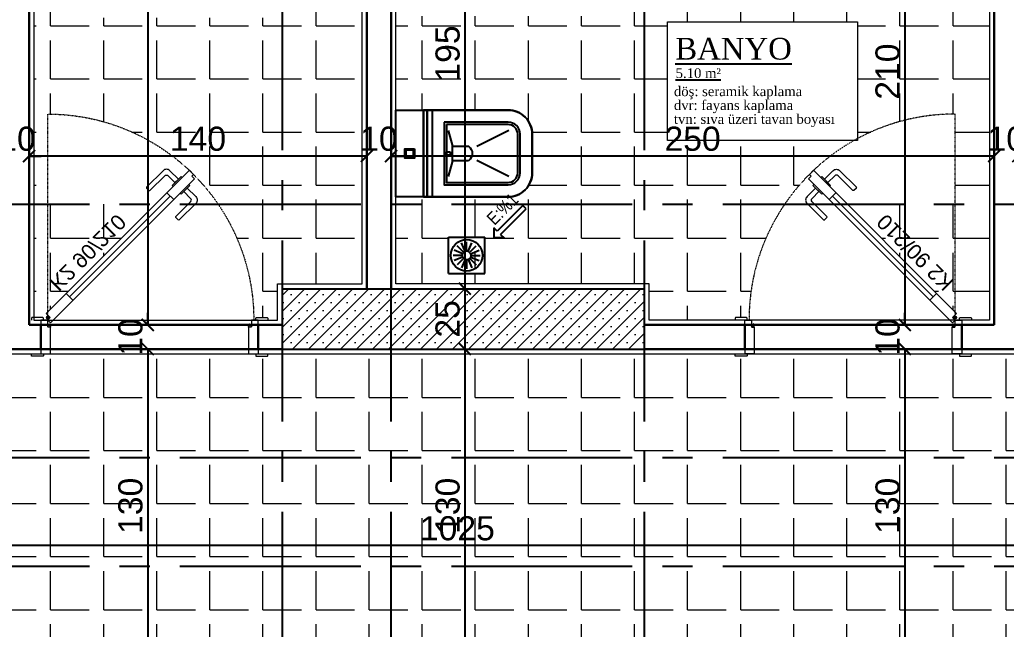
# Model space of a CAD drawing. Header units: millimetres. Extents: x 2778 to 13672, y 1832 to 5175.
# Drawn here: x 12277.3 to 12686.2, y 3179.1 to 3431.7 of the extents above; entities that cross this region are included whole.
import ezdxf

# ---------------------------------------------------------------- set-up
doc = ezdxf.new("R2010")
doc.units = ezdxf.units.MM
for name, pattern in [('CENTER2', [112.5, 75, -12.5, 12.5, -12.5]), ('DASHDOT2', [12.7, 6.35, -3.175, 0, -3.175]), ('DOTX2', [0.5, 0, -0.5])]:
    doc.linetypes.add(name, pattern=pattern)
for name, color, linetype in [('7-DCR-FRN', 8, 'Continuous'), ('Panel', 7, 'Continuous'), ('Yazi', 7, 'Continuous')]:
    doc.layers.add(name, color=color, linetype=linetype)
for name, color, linetype, lineweight in [('aks', 251, 'DASHDOT2', 35), ('duvar', 232, 'Continuous', 30), ('ince', 37, 'Continuous', 0), ('iz', 1, 'DOTX2', 20), ('kapı', 3, 'Continuous', 18), ('sıva iç', 21, 'Continuous', 0), ('tefriş', 252, 'Continuous', 5), ('yazı', 11, 'Continuous', 20), ('z - tarama', 251, 'Continuous', 18), ('ölçü dış', 192, 'Continuous', 20), ('ÖLÇÜ İÇ', 7, 'Continuous', 9)]:
    doc.layers.add(name, color=color, linetype=linetype, lineweight=lineweight)
doc.styles.get("Standard").update_dxf_attribs({"font": 'arial.ttf'})
doc.styles.add('swis', font='swissc.ttf', dxfattribs={"height": 10})
doc.styles.add('Times roman', font='times.ttf')
doc.dimstyles.new('zulay iç ölçü', dxfattribs={"dimtxt": 10, "dimasz": 5, "dimexe": 0.18, "dimexo": 0, "dimgap": 2, "dimtad": 3, "dimdec": 0, "dimzin": 0, "dimdsep": 46, "dimtxsty": 'Standard', "dimblk": 'ARCHTICK', "dimcen": 0.09, "dimse1": 1, "dimse2": 1, "dimadec": 0, "dimazin": 0, "dimtfac": 1, "dimtdec": 0, "dimtix": 1, "dimtofl": 0, "dimtmove": 0, "dimatfit": 3, "dimldrblk": 'ARCHTICK', "dimfxl": 1, "dimtolj": 1, "dimtzin": 0, "dimarcsym": 0})
pattern_1 = [(0, (-1051519.92, 409725.164), (0, 22), [16, -6]), (90, (-1051519.92, 409725.164), (-22, 1e-15), [16, -6])]

# ---------------------------------------------------------------- blocks, each defined once
blk = doc.blocks.new('IDE941Entity3520')
at = {"layer": 'Panel', "linetype": 'Continuous', "lineweight": 5}
h = blk.add_hatch(dxfattribs=at)
h.set_pattern_fill('SACNCR', color=163, scale=50, style=0)
h.set_pattern_definition([(45, (0, 0), (-3.314563, 3.314563), []), (45, (3.3146, 0), (-3.314563, 3.314563), [0, -4.6875])])
h.paths.add_polyline_path([(3730, 830), (3880, 830), (3880, 805), (3730, 805)])
blk = doc.blocks.new('IDE941Entity3521')
at = {"layer": 'Panel', "color": 164, "linetype": 'Continuous', "lineweight": -3}
blk.add_lwpolyline([(3730, 805), (3730, 830)], dxfattribs=at)
blk = doc.blocks.new('IDE941Entity3522')
at = {"layer": 'Panel', "color": 164, "linetype": 'Continuous', "lineweight": -3}
blk.add_lwpolyline([(3730, 805), (3880, 805)], dxfattribs=at)
blk = doc.blocks.new('IDE941Entity3523')
at = {"layer": 'Panel', "color": 164, "linetype": 'Continuous', "lineweight": -3}
blk.add_lwpolyline([(3880, 805), (3880, 830)], dxfattribs=at)
blk = doc.blocks.new('IDE941Entity3524')
at = {"layer": 'Panel', "color": 164, "linetype": 'Continuous', "lineweight": -3}
blk.add_lwpolyline([(3730, 830), (3880, 830)], dxfattribs=at)
blk = doc.blocks.new('sadsfsfsf')
at = {"layer": 'ince'}
for p, q in [((0.7, 0), (-0.7, 0)), ((0, 0.7), (0, -0.7))]:
    blk.add_line(p, q, dxfattribs=at)
for radius in [0.6, 0.45]:
    blk.add_circle((0, 0), radius, dxfattribs=at)
blk = doc.blocks.new('eddeded')
at = {"layer": 'duvar'}
for p, q in [((-48.21, 54.38), (-38.21, 54.38)), ((-48.21, -35.62), (-38.21, -35.62))]:
    blk.add_line(p, q, dxfattribs=at)
at = {"layer": 'ince'}
blk.add_line((-26.6, -23.78), (15.13, 17.96), dxfattribs=at)
for points in [[(-50.21, 53.38), (-50.96, 53.38, -0.414214), (-51.21, 53.63), (-51.21, 58.13, -0.414214), (-50.96, 58.38), (-50.21, 58.38)], [(-36.21, 53.38), (-35.46, 53.38, 0.414214), (-35.21, 53.63), (-35.21, 58.13, 0.414214), (-35.46, 58.38), (-36.21, 58.38)], [(-50.21, -34.62), (-50.96, -34.62, 0.414214), (-51.21, -34.87), (-51.21, -39.37, 0.414214), (-50.96, -39.62), (-50.21, -39.62)], [(-36.21, -34.62), (-35.46, -34.62, -0.414214), (-35.21, -34.87), (-35.21, -39.37, -0.414214), (-35.46, -39.62), (-36.21, -39.62)]]:
    blk.add_lwpolyline(points, format="xyb", dxfattribs=at)
for points in [[(-39.11, 51.33), (-39.11, 50.38), (-37.81, 50.68), (-37.81, 50.81, -0.112206), (-37.91, 50.76), (-38.72, 50.57, -0.482314), (-39.02, 50.82), (-39.02, 51.24, -0.414214), (-38.77, 51.49), (-37.97, 51.49, -0.170049), (-37.81, 51.43), (-37.81, 51.58), (-38.86, 51.58, 0.414214)], [(17.08, 23.59), (18.49, 25), (14.96, 28.54, 0.414214), (12.13, 28.54), (5.41, 21.82, 0.414214), (5.41, 21.11), (6.12, 20.4, 0.414214), (6.83, 20.4), (12.84, 26.41, -0.414214), (14.25, 26.41)], [(20.76, 19.91), (22.17, 21.32), (25.71, 17.79, -0.414214), (25.71, 14.96), (18.99, 8.24, -0.414214), (18.28, 8.24), (17.58, 8.95, -0.414214), (17.58, 9.66), (23.59, 15.67, 0.414214), (23.59, 17.08)], [(-39.11, -31.62), (-39.11, -32.57, 0.414214), (-38.86, -32.82), (-37.81, -32.82), (-37.81, -32.67, -0.170049), (-37.97, -32.73), (-38.77, -32.73, -0.414214), (-39.02, -32.48), (-39.02, -32.06, -0.482314), (-38.72, -31.81), (-37.91, -32, -0.112206), (-37.81, -32.05), (-37.81, -31.92)]]:
    blk.add_lwpolyline(points, format="xyb", close=True, dxfattribs=at)
for points in [[(20.04, 25.7), (19.62, 26.12), (15.96, 22.47), (16.38, 22.04)], [(22.87, 22.87), (23.29, 22.44), (19.64, 18.79), (19.21, 19.21)]]:
    blk.add_lwpolyline(points, dxfattribs=at)
at = {"layer": 'iz', "ltscale": 0.1}
for p, q in [((-48.21, -35.62), (-48.21, 54.38)), ((-38.21, -35.62), (-38.21, 54.38)), ((-36.21, -32.82), (49.19, -32.82))]:
    blk.add_line(p, q, dxfattribs=at)
blk.add_arc((-36.22, -32.83), 85.41, 0.0042, 89.9958, dxfattribs=at)
at = {"layer": 'kapı'}
for p, q in [((13.72, 19.37), (16.54, 16.54)), ((-28.02, -22.36), (-25.19, -25.19))]:
    blk.add_line(p, q, dxfattribs=at)
for points in [[(-36.21, 54.38), (-36.21, 51.58), (-38.86, 51.58, 0.414214), (-39.11, 51.33), (-39.11, 50.38), (-50.21, 50.38), (-50.21, 54.38)], [(-50.21, -35.62), (-50.21, -31.62), (-39.11, -31.62), (-39.11, -32.57, 0.414214), (-38.86, -32.82), (-36.21, -32.82), (-36.21, -35.62), (-36.21, -35.62)]]:
    blk.add_lwpolyline(points, format="xyb", dxfattribs=at)
blk.add_lwpolyline([(-36.21, -32.82), (-35.15, -31.76), (-33.46, -33.46), (25.87, 25.87), (24.17, 27.57), (23.47, 26.86), (22.33, 27.99), (-37.35, -31.69), (-36.21, -32.82)], dxfattribs=at)
at = {"layer": 'sıva iç'}
for p, q in [((-48.21, 54.38), (-50.21, 54.38)), ((-38.21, 54.38), (-36.21, 54.38)), ((-48.21, -35.62), (-50.21, -35.62)), ((-36.21, -35.62), (-38.21, -35.62))]:
    blk.add_line(p, q, dxfattribs=at)
at = {"layer": 'ölçü dış'}
blk.add_line((-38.21, -35.62), (-48.21, -35.62), dxfattribs=at)
at = {"layer": 'ince', "rotation": 90}
blk.add_blockref('sadsfsfsf', (-35.15, -32.82), dxfattribs=at)
at = {"layer": 'yazı'}
blk.add_text('K2 90/210', height=6.328, rotation=45, dxfattribs=at).set_placement((-20.24, -32.71))
blk = doc.blocks.new('*U33')
at = {"layer": '7-DCR-FRN', "linetype": 'Continuous'}
for points in [[(-18, 18.57), (18, 18.57), (18, 30.07), (-18, 30.07)], [(-2, 22.32), (2, 22.32), (2, 26.32), (-2, 26.32)], [(-1.5, 22.82), (1.5, 22.82), (1.5, 25.82), (-1.5, 25.82)], [(-18, 17.07), (18, 17.07), (18, 18.57), (-18, 18.57)], [(-18, 15.07), (18, 15.07), (18, 17.07), (-18, 17.07)], [(-0.75, 7.57), (0.75, 7.57), (0.75, 9.07), (-0.75, 9.07)]]:
    blk.add_lwpolyline(points, close=True, dxfattribs=at)
for points in [[(-18, 30.07), (-18, -16.43, 0.414214), (-8, -26.43), (8, -26.43, 0.414214), (18, -16.43), (18, 30.07), (18, 30.07), (-18, 30.07)], [(-18, 18.57), (18, 18.57), (18, -16.43, -0.414214), (8, -26.43), (-8, -26.43, -0.414214), (-18, -16.43)], [(-13, 10.07), (13, 10.07), (13, -16.43, -0.414214), (8, -21.43), (-8, -21.43, -0.414214), (-13, -16.43)], [(-12, 9.07), (12, 9.07), (12, -16.43, -0.414214), (8, -20.43), (-8, -20.43, -0.414214), (-12, -16.43)], [(3, -0.1), (3, 6.57), (-3, 6.57), (-3, -0.1, 0.501371)]]:
    blk.add_lwpolyline(points, format="xyb", close=True, dxfattribs=at)
for points in [[(-9.55, 8.39), (-3, 6.57)], [(3, 6.57), (9.55, 8.39)], [(-9.55, -16.74), (-2.84, -3.46)], [(9.55, -16.74), (2.84, -3.46)]]:
    blk.add_lwpolyline(points, dxfattribs=at)
blk = doc.blocks.new('eğim çizgisi')
at = {"layer": 'Yazi'}
for p, q in [((1343.11, 4120.2), (1332.51, 4109.59)), ((1333.92, 4108.18), (1344.53, 4118.78)), ((1344.53, 4118.78), (1343.11, 4120.2)), ((1331.09, 4111.01), (1331.09, 4106.76)), ((1332.51, 4109.59), (1331.09, 4111.01)), ((1312.34, 4092.04), (1312.34, 4107.04)), ((1312.34, 4107.04), (1327.34, 4107.04)), ((1327.34, 4092.04), (1327.34, 4107.04)), ((1335.34, 4106.76), (1331.09, 4106.76)), ((1333.92, 4108.18), (1335.34, 4106.76)), ((1318.54, 4100.08), (1314.65, 4101.7)), ((1318.85, 4100.54), (1315.87, 4103.52)), ((1319.31, 4100.84), (1317.69, 4104.74)), ((1319.84, 4100.95), (1319.84, 4105.17)), ((1320.38, 4100.84), (1322, 4104.74)), ((1320.84, 4100.54), (1323.82, 4103.52)), ((1321.14, 4100.08), (1325.04, 4101.7)), ((1318.44, 4099.54), (1314.22, 4099.54)), ((1318.54, 4099.01), (1314.65, 4097.39)), ((1318.85, 4098.55), (1315.87, 4095.57)), ((1319.31, 4098.24), (1317.69, 4094.35)), ((1319.84, 4098.14), (1319.84, 4093.92)), ((1320.38, 4098.24), (1322, 4094.35)), ((1320.84, 4098.55), (1323.82, 4095.57)), ((1321.14, 4099.01), (1325.04, 4097.39)), ((1321.25, 4099.54), (1325.47, 4099.54)), ((1312.34, 4092.04), (1327.34, 4092.04))]:
    blk.add_line(p, q, dxfattribs=at)
blk.add_circle((1319.84, 4099.54), 6.56, dxfattribs=at)
at = {"layer": 'Yazi', "style": 'swis'}
blk.add_text('E:%%%1', height=5.335, rotation=45, dxfattribs=at).set_placement((1331.42, 4111.73))
blk = doc.blocks.new('_ArchTick')
at = {"color": 0, "linetype": 'ByBlock', "const_width": 0.15}
blk.add_lwpolyline([(-0.5, -0.5), (0.5, 0.5)], dxfattribs=at)
blk = doc.blocks.new('*D3043')
at = {"layer": 'Defpoints', "color": 0, "transparency": 16777216}
for p in [(12330.32, 3645.23), (12330.32, 3305.23), (12330.32, 3305.23)]:
    blk.add_point(p, dxfattribs=at)
at = {"layer": 'ÖLÇÜ İÇ', "color": 0, "lineweight": -2, "transparency": 16777216}
blk.add_line((12330.32, 3645.23), (12330.32, 3305.23), dxfattribs=at)
at = {"layer": 'ÖLÇÜ İÇ', "color": 0, "lineweight": -2, "transparency": 16777216, "xscale": 5, "yscale": 5, "zscale": 5}
for p, rotation in [((12330.32, 3645.23), 90), ((12330.32, 3305.23), 270)]:
    blk.add_blockref('_ArchTick', p, dxfattribs=dict(at, rotation=rotation))
at = {"layer": 'ÖLÇÜ İÇ', "color": 0, "transparency": 16777216, "insert": (12323.21, 3475.23), "char_height": 10, "attachment_point": 5, "rotation": 90}
blk.add_mtext('\\A1;340', dxfattribs=at)
blk = doc.blocks.new('*D3044')
at = {"layer": 'Defpoints', "color": 0, "transparency": 16777216}
for p in [(12330.32, 3305.23), (12330.32, 3295.23), (12330.32, 3295.23)]:
    blk.add_point(p, dxfattribs=at)
at = {"layer": 'ÖLÇÜ İÇ', "color": 0, "lineweight": -2, "transparency": 16777216}
for p, q in [((12330.32, 3305.23), (12330.32, 3310.23)), ((12330.32, 3295.23), (12330.32, 3290.23))]:
    blk.add_line(p, q, dxfattribs=at)
at = {"layer": 'ÖLÇÜ İÇ', "color": 0, "lineweight": -2, "transparency": 16777216, "xscale": 5, "yscale": 5, "zscale": 5}
for p, rotation in [((12330.32, 3305.23), 270), ((12330.32, 3295.23), 90)]:
    blk.add_blockref('_ArchTick', p, dxfattribs=dict(at, rotation=rotation))
at = {"layer": 'ÖLÇÜ İÇ', "color": 0, "transparency": 16777216, "insert": (12323.22, 3300.23), "char_height": 10, "attachment_point": 5, "rotation": 90}
blk.add_mtext('\\A1;10', dxfattribs=at)
blk = doc.blocks.new('*D3045')
at = {"layer": 'Defpoints', "color": 0, "transparency": 16777216}
for p in [(12330.32, 3295.23), (12330.32, 3165.23), (12330.32, 3165.23)]:
    blk.add_point(p, dxfattribs=at)
at = {"layer": 'ÖLÇÜ İÇ', "color": 0, "lineweight": -2, "transparency": 16777216}
blk.add_line((12330.32, 3295.23), (12330.32, 3165.23), dxfattribs=at)
at = {"layer": 'ÖLÇÜ İÇ', "color": 0, "lineweight": -2, "transparency": 16777216, "xscale": 5, "yscale": 5, "zscale": 5}
for p, rotation in [((12330.32, 3295.23), 90), ((12330.32, 3165.23), 270)]:
    blk.add_blockref('_ArchTick', p, dxfattribs=dict(at, rotation=rotation))
at = {"layer": 'ÖLÇÜ İÇ', "color": 0, "transparency": 16777216, "insert": (12323.21, 3230.23), "char_height": 10, "attachment_point": 5, "rotation": 90}
blk.add_mtext('\\A1;130', dxfattribs=at)
blk = doc.blocks.new('*D3052')
at = {"layer": 'Defpoints', "color": 0, "transparency": 16777216}
for p in [(12461.78, 3515.23), (12461.78, 3320.23), (12461.78, 3320.23)]:
    blk.add_point(p, dxfattribs=at)
at = {"layer": 'ÖLÇÜ İÇ', "color": 0, "lineweight": -2, "transparency": 16777216}
blk.add_line((12461.78, 3515.23), (12461.78, 3320.23), dxfattribs=at)
at = {"layer": 'ÖLÇÜ İÇ', "color": 0, "lineweight": -2, "transparency": 16777216, "xscale": 5, "yscale": 5, "zscale": 5}
for p, rotation in [((12461.78, 3515.23), 90), ((12461.78, 3320.23), 270)]:
    blk.add_blockref('_ArchTick', p, dxfattribs=dict(at, rotation=rotation))
at = {"layer": 'ÖLÇÜ İÇ', "color": 0, "transparency": 16777216, "insert": (12454.67, 3417.73), "char_height": 10, "attachment_point": 5, "rotation": 90}
blk.add_mtext('\\A1;195', dxfattribs=at)
blk = doc.blocks.new('*D3053')
at = {"layer": 'Defpoints', "color": 0, "transparency": 16777216}
for p in [(12461.78, 3320.23), (12461.78, 3295.23), (12461.78, 3295.23)]:
    blk.add_point(p, dxfattribs=at)
at = {"layer": 'ÖLÇÜ İÇ', "color": 0, "lineweight": -2, "transparency": 16777216}
blk.add_line((12461.78, 3320.23), (12461.78, 3295.23), dxfattribs=at)
at = {"layer": 'ÖLÇÜ İÇ', "color": 0, "lineweight": -2, "transparency": 16777216, "xscale": 5, "yscale": 5, "zscale": 5}
for p, rotation in [((12461.78, 3320.23), 90), ((12461.78, 3295.23), 270)]:
    blk.add_blockref('_ArchTick', p, dxfattribs=dict(at, rotation=rotation))
at = {"layer": 'ÖLÇÜ İÇ', "color": 0, "transparency": 16777216, "insert": (12454.67, 3307.73), "char_height": 10, "attachment_point": 5, "rotation": 90}
blk.add_mtext('\\A1;25', dxfattribs=at)
blk = doc.blocks.new('*D3054')
at = {"layer": 'Defpoints', "color": 0, "transparency": 16777216}
for p in [(12461.78, 3295.23), (12461.78, 3165.23), (12461.78, 3165.23)]:
    blk.add_point(p, dxfattribs=at)
at = {"layer": 'ÖLÇÜ İÇ', "color": 0, "lineweight": -2, "transparency": 16777216}
blk.add_line((12461.78, 3295.23), (12461.78, 3165.23), dxfattribs=at)
at = {"layer": 'ÖLÇÜ İÇ', "color": 0, "lineweight": -2, "transparency": 16777216, "xscale": 5, "yscale": 5, "zscale": 5}
for p, rotation in [((12461.78, 3295.23), 90), ((12461.78, 3165.23), 270)]:
    blk.add_blockref('_ArchTick', p, dxfattribs=dict(at, rotation=rotation))
at = {"layer": 'ÖLÇÜ İÇ', "color": 0, "transparency": 16777216, "insert": (12454.67, 3230.23), "char_height": 10, "attachment_point": 5, "rotation": 90}
blk.add_mtext('\\A1;130', dxfattribs=at)
blk = doc.blocks.new('*D3063')
at = {"layer": 'Defpoints', "color": 0, "transparency": 16777216}
for p in [(12644.12, 3515.23), (12644.12, 3305.23), (12644.12, 3305.23)]:
    blk.add_point(p, dxfattribs=at)
at = {"layer": 'ÖLÇÜ İÇ', "color": 0, "lineweight": -2, "transparency": 16777216}
blk.add_line((12644.12, 3515.23), (12644.12, 3305.23), dxfattribs=at)
at = {"layer": 'ÖLÇÜ İÇ', "color": 0, "lineweight": -2, "transparency": 16777216, "xscale": 5, "yscale": 5, "zscale": 5}
for p, rotation in [((12644.12, 3515.23), 90), ((12644.12, 3305.23), 270)]:
    blk.add_blockref('_ArchTick', p, dxfattribs=dict(at, rotation=rotation))
at = {"layer": 'ÖLÇÜ İÇ', "color": 0, "transparency": 16777216, "insert": (12637.01, 3410.23), "char_height": 10, "attachment_point": 5, "rotation": 90}
blk.add_mtext('\\A1;210', dxfattribs=at)
blk = doc.blocks.new('*D3064')
at = {"layer": 'Defpoints', "color": 0, "transparency": 16777216}
for p in [(12644.12, 3305.23), (12644.12, 3295.23), (12644.12, 3295.23)]:
    blk.add_point(p, dxfattribs=at)
at = {"layer": 'ÖLÇÜ İÇ', "color": 0, "lineweight": -2, "transparency": 16777216}
for p, q in [((12644.12, 3305.23), (12644.12, 3310.23)), ((12644.12, 3295.23), (12644.12, 3290.23))]:
    blk.add_line(p, q, dxfattribs=at)
at = {"layer": 'ÖLÇÜ İÇ', "color": 0, "lineweight": -2, "transparency": 16777216, "xscale": 5, "yscale": 5, "zscale": 5}
for p, rotation in [((12644.12, 3305.23), 270), ((12644.12, 3295.23), 90)]:
    blk.add_blockref('_ArchTick', p, dxfattribs=dict(at, rotation=rotation))
at = {"layer": 'ÖLÇÜ İÇ', "color": 0, "transparency": 16777216, "insert": (12637.01, 3300.23), "char_height": 10, "attachment_point": 5, "rotation": 90}
blk.add_mtext('\\A1;10', dxfattribs=at)
blk = doc.blocks.new('*D3065')
at = {"layer": 'Defpoints', "color": 0, "transparency": 16777216}
for p in [(12644.12, 3295.23), (12644.12, 3165.23), (12644.12, 3165.23)]:
    blk.add_point(p, dxfattribs=at)
at = {"layer": 'ÖLÇÜ İÇ', "color": 0, "lineweight": -2, "transparency": 16777216}
blk.add_line((12644.12, 3295.23), (12644.12, 3165.23), dxfattribs=at)
at = {"layer": 'ÖLÇÜ İÇ', "color": 0, "lineweight": -2, "transparency": 16777216, "xscale": 5, "yscale": 5, "zscale": 5}
for p, rotation in [((12644.12, 3295.23), 90), ((12644.12, 3165.23), 270)]:
    blk.add_blockref('_ArchTick', p, dxfattribs=dict(at, rotation=rotation))
at = {"layer": 'ÖLÇÜ İÇ', "color": 0, "transparency": 16777216, "insert": (12637.01, 3230.23), "char_height": 10, "attachment_point": 5, "rotation": 90}
blk.add_mtext('\\A1;130', dxfattribs=at)
blk = doc.blocks.new('*D3114')
at = {"layer": 'Defpoints', "color": 0, "transparency": 16777216}
for p in [(12681.17, 3375.23), (12681.17, 3375.23), (12691.17, 3375.23)]:
    blk.add_point(p, dxfattribs=at)
at = {"layer": 'ÖLÇÜ İÇ', "color": 0, "lineweight": -2, "transparency": 16777216}
for p, q in [((12681.17, 3375.23), (12676.17, 3375.23)), ((12691.17, 3375.23), (12696.17, 3375.23))]:
    blk.add_line(p, q, dxfattribs=at)
at = {"layer": 'ÖLÇÜ İÇ', "color": 0, "lineweight": -2, "transparency": 16777216, "xscale": 5, "yscale": 5, "zscale": 5}
blk.add_blockref('_ArchTick', (12681.17, 3375.23), dxfattribs=at)
at = {"layer": 'ÖLÇÜ İÇ', "color": 0, "lineweight": -2, "transparency": 16777216, "xscale": 5, "yscale": 5, "zscale": 5, "rotation": 180}
blk.add_blockref('_ArchTick', (12691.17, 3375.23), dxfattribs=at)
at = {"layer": 'ÖLÇÜ İÇ', "color": 0, "transparency": 16777216, "insert": (12686.17, 3382.34), "char_height": 10, "attachment_point": 5}
blk.add_mtext('\\A1;10', dxfattribs=at)
blk = doc.blocks.new('*D3115')
at = {"layer": 'Defpoints', "color": 0, "transparency": 16777216}
for p in [(12431.17, 3375.23), (12431.17, 3375.23), (12681.17, 3375.23)]:
    blk.add_point(p, dxfattribs=at)
at = {"layer": 'ÖLÇÜ İÇ', "color": 0, "lineweight": -2, "transparency": 16777216}
blk.add_line((12681.17, 3375.23), (12431.17, 3375.23), dxfattribs=at)
at = {"layer": 'ÖLÇÜ İÇ', "color": 0, "lineweight": -2, "transparency": 16777216, "xscale": 5, "yscale": 5, "zscale": 5, "rotation": 180}
blk.add_blockref('_ArchTick', (12431.17, 3375.23), dxfattribs=at)
at = {"layer": 'ÖLÇÜ İÇ', "color": 0, "lineweight": -2, "transparency": 16777216, "xscale": 5, "yscale": 5, "zscale": 5}
blk.add_blockref('_ArchTick', (12681.17, 3375.23), dxfattribs=at)
at = {"layer": 'ÖLÇÜ İÇ', "color": 0, "transparency": 16777216, "insert": (12556.17, 3382.34), "char_height": 10, "attachment_point": 5}
blk.add_mtext('\\A1;250', dxfattribs=at)
blk = doc.blocks.new('*D3116')
at = {"layer": 'Defpoints', "color": 0, "transparency": 16777216}
for p in [(12421.17, 3375.23), (12421.17, 3375.23), (12431.17, 3375.23)]:
    blk.add_point(p, dxfattribs=at)
at = {"layer": 'ÖLÇÜ İÇ', "color": 0, "lineweight": -2, "transparency": 16777216}
for p, q in [((12421.17, 3375.23), (12416.17, 3375.23)), ((12431.17, 3375.23), (12436.17, 3375.23))]:
    blk.add_line(p, q, dxfattribs=at)
at = {"layer": 'ÖLÇÜ İÇ', "color": 0, "lineweight": -2, "transparency": 16777216, "xscale": 5, "yscale": 5, "zscale": 5}
blk.add_blockref('_ArchTick', (12421.17, 3375.23), dxfattribs=at)
at = {"layer": 'ÖLÇÜ İÇ', "color": 0, "lineweight": -2, "transparency": 16777216, "xscale": 5, "yscale": 5, "zscale": 5, "rotation": 180}
blk.add_blockref('_ArchTick', (12431.17, 3375.23), dxfattribs=at)
at = {"layer": 'ÖLÇÜ İÇ', "color": 0, "transparency": 16777216, "insert": (12426.17, 3382.34), "char_height": 10, "attachment_point": 5}
blk.add_mtext('\\A1;10', dxfattribs=at)
blk = doc.blocks.new('*D3117')
at = {"layer": 'Defpoints', "color": 0, "transparency": 16777216}
for p in [(12281.17, 3375.23), (12281.17, 3375.23), (12421.17, 3375.23)]:
    blk.add_point(p, dxfattribs=at)
at = {"layer": 'ÖLÇÜ İÇ', "color": 0, "lineweight": -2, "transparency": 16777216}
blk.add_line((12421.17, 3375.23), (12281.17, 3375.23), dxfattribs=at)
at = {"layer": 'ÖLÇÜ İÇ', "color": 0, "lineweight": -2, "transparency": 16777216, "xscale": 5, "yscale": 5, "zscale": 5, "rotation": 180}
blk.add_blockref('_ArchTick', (12281.17, 3375.23), dxfattribs=at)
at = {"layer": 'ÖLÇÜ İÇ', "color": 0, "lineweight": -2, "transparency": 16777216, "xscale": 5, "yscale": 5, "zscale": 5}
blk.add_blockref('_ArchTick', (12421.17, 3375.23), dxfattribs=at)
at = {"layer": 'ÖLÇÜ İÇ', "color": 0, "transparency": 16777216, "insert": (12351.17, 3382.34), "char_height": 10, "attachment_point": 5}
blk.add_mtext('\\A1;140', dxfattribs=at)
blk = doc.blocks.new('*D3118')
at = {"layer": 'Defpoints', "color": 0, "transparency": 16777216}
for p in [(12271.17, 3375.23), (12271.17, 3375.23), (12281.17, 3375.23)]:
    blk.add_point(p, dxfattribs=at)
at = {"layer": 'ÖLÇÜ İÇ', "color": 0, "lineweight": -2, "transparency": 16777216}
for p, q in [((12271.17, 3375.23), (12266.17, 3375.23)), ((12281.17, 3375.23), (12286.17, 3375.23))]:
    blk.add_line(p, q, dxfattribs=at)
at = {"layer": 'ÖLÇÜ İÇ', "color": 0, "lineweight": -2, "transparency": 16777216, "xscale": 5, "yscale": 5, "zscale": 5}
blk.add_blockref('_ArchTick', (12271.17, 3375.23), dxfattribs=at)
at = {"layer": 'ÖLÇÜ İÇ', "color": 0, "lineweight": -2, "transparency": 16777216, "xscale": 5, "yscale": 5, "zscale": 5, "rotation": 180}
blk.add_blockref('_ArchTick', (12281.17, 3375.23), dxfattribs=at)
at = {"layer": 'ÖLÇÜ İÇ', "color": 0, "transparency": 16777216, "insert": (12276.17, 3382.34), "char_height": 10, "attachment_point": 5}
blk.add_mtext('\\A1;10', dxfattribs=at)
blk = doc.blocks.new('*D3126')
at = {"layer": 'Defpoints', "color": 0, "transparency": 16777216}
for p in [(11946.17, 3213.76), (11946.17, 3213.76), (12971.17, 3213.76)]:
    blk.add_point(p, dxfattribs=at)
at = {"layer": 'ÖLÇÜ İÇ', "color": 0, "lineweight": -2, "transparency": 16777216}
blk.add_line((12971.17, 3213.76), (11946.17, 3213.76), dxfattribs=at)
at = {"layer": 'ÖLÇÜ İÇ', "color": 0, "lineweight": -2, "transparency": 16777216, "xscale": 5, "yscale": 5, "zscale": 5, "rotation": 180}
blk.add_blockref('_ArchTick', (11946.17, 3213.76), dxfattribs=at)
at = {"layer": 'ÖLÇÜ İÇ', "color": 0, "lineweight": -2, "transparency": 16777216, "xscale": 5, "yscale": 5, "zscale": 5}
blk.add_blockref('_ArchTick', (12971.17, 3213.76), dxfattribs=at)
at = {"layer": 'ÖLÇÜ İÇ', "color": 0, "transparency": 16777216, "insert": (12458.67, 3220.87), "char_height": 10, "attachment_point": 5}
blk.add_mtext('\\A1;1025', dxfattribs=at)

msp = doc.modelspace()

# ---------------------------------------------------------------- hatches: boundary and pattern name
at = {"layer": 'z - tarama', "true_color": 0xffffff}
h = msp.add_hatch(dxfattribs=at)
h.set_pattern_fill('ANGLE', scale=80, style=0)
h.set_pattern_definition(pattern_1)
h.paths.add_polyline_path([(12861.17, 3205.23), (12969.17, 3205.23), (12969.17, 3196.6), (12968.17, 3196.6), (12968.17, 3191.6), (12969.17, 3191.6), (12969.17, 3077.23), (12946.83, 3077.23), (12946.83, 3078.23), (12941.83, 3078.23), (12941.83, 3077.23), (12938.83, 3077.23), (12861.17, 3077.23)])
h.paths.add_polyline_path([(12861.17, 3250.23), (12969.17, 3250.23), (12969.17, 3205.23), (12861.17, 3205.23)])
h.paths.add_polyline_path([(12861.17, 3293.23), (12864.23, 3293.23), (12864.23, 3292.23), (12869.23, 3292.23), (12869.23, 3293.23), (12872.23, 3293.23), (12957.23, 3293.23), (12957.23, 3292.23), (12962.23, 3292.23), (12962.23, 3293.23), (12969.17, 3293.23), (12969.17, 3289.6), (12968.17, 3289.6), (12968.17, 3284.6), (12969.17, 3284.6), (12969.17, 3281.6), (12969.17, 3250.23), (12861.17, 3250.23)])
h.paths.add_polyline_path([(12536.17, 3293.23), (12573.75, 3293.23), (12573.75, 3292.23), (12578.75, 3292.23), (12578.75, 3293.23), (12581.75, 3293.23), (12666.75, 3293.23), (12666.75, 3292.23), (12671.75, 3292.23), (12671.75, 3293.23), (12861.17, 3293.23), (12861.17, 3250.23), (12536.17, 3250.23)])
h.paths.add_polyline_path([(12536.17, 3250.23), (12861.17, 3250.23), (12861.17, 3205.23), (12536.17, 3205.23)])
h.paths.add_polyline_path([(12536.17, 3205.23), (12861.17, 3205.23), (12861.17, 3075.23), (12846.17, 3075.23), (12846.17, 3165.23), (12536.17, 3165.23)])
h.paths.add_polyline_path([(12849.08, 3078.23), (12853.83, 3078.23), (12853.83, 3077.98, 0.414214), (12853.58, 3078.23), (12848.83, 3078.23), (12848.83, 3077.98, -0.414214)], flags=16)
h.paths.add_polyline_path([(12431.17, 3205.23), (12536.17, 3205.23), (12536.17, 3167.23), (12499.28, 3167.23), (12499.28, 3168.23), (12494.28, 3168.23), (12494.28, 3167.23), (12491.28, 3167.23), (12431.17, 3167.23)])
h.paths.add_polyline_path([(12431.17, 3250.23), (12536.17, 3250.23), (12536.17, 3205.23), (12431.17, 3205.23)])
h.paths.add_polyline_path([(12431.17, 3293.23), (12536.17, 3293.23), (12536.17, 3250.23), (12431.17, 3250.23)])
h.paths.add_polyline_path([(12386.17, 3293.23), (12431.17, 3293.23), (12431.17, 3250.23), (12386.17, 3250.23)])
h.paths.add_polyline_path([(12386.17, 3250.23), (12431.17, 3250.23), (12431.17, 3205.23), (12386.17, 3205.23)])
h.paths.add_polyline_path([(12386.17, 3205.23), (12431.17, 3205.23), (12431.17, 3167.23), (12406.28, 3167.23), (12406.28, 3168.23), (12401.28, 3168.23), (12401.28, 3167.23), (12386.17, 3167.23)])
h.paths.add_polyline_path([(11948.17, 3205.23), (12386.17, 3205.23), (12386.17, 3167.23), (12360.63, 3167.23), (12360.63, 3168.23), (12355.63, 3168.23), (12355.63, 3167.23), (12352.63, 3167.23), (12267.63, 3167.23), (12267.63, 3168.23), (12262.63, 3168.23), (12262.63, 3167.23), (11948.17, 3167.23)])
h.paths.add_polyline_path([(12097.03, 3250.23), (12386.17, 3250.23), (12386.17, 3205.23), (11948.17, 3205.23), (11948.17, 3248.23), (11953.17, 3248.23), (11953.17, 3250.23), (11987.27, 3250.23), (11987.27, 3210.98), (12097.03, 3210.98)])
h.paths.add_polyline_path([(12097.03, 3276.65), (11987.27, 3276.65), (11987.27, 3250.23), (11953.17, 3250.23), (11953.17, 3295.23), (12099.17, 3295.23), (12099.17, 3293.23), (12139.17, 3293.23), (12167.19, 3293.23), (12167.19, 3292.23), (12172.19, 3292.23), (12172.19, 3293.23), (12175.19, 3293.23), (12260.19, 3293.23), (12260.19, 3292.23), (12265.19, 3292.23), (12265.19, 3293.23), (12282.1, 3293.23), (12282.1, 3292.23), (12287.1, 3292.23), (12287.1, 3293.23), (12290.1, 3293.23), (12375.1, 3293.23), (12375.1, 3292.23), (12380.1, 3292.23), (12380.1, 3293.23), (12386.17, 3293.23), (12386.17, 3250.23), (12097.03, 3250.23)])
h.paths.add_polyline_path([(11953.17, 3355.23), (12099.17, 3355.23), (12099.17, 3295.23), (11953.17, 3295.23)])
h.paths.add_polyline_path([(11953.17, 3445.23), (12099.17, 3445.23), (12099.17, 3355.23), (11953.17, 3355.23)])
h.paths.add_polyline_path([(11953.17, 3460.23), (12099.17, 3460.23), (12099.17, 3445.23), (11953.17, 3445.23)])
h.paths.add_polyline_path([(11953.17, 3505.23), (12099.17, 3505.23), (12099.17, 3460.23), (11953.17, 3460.23)])
h.paths.add_polyline_path([(11948.17, 3643.23), (12099.17, 3643.23), (12099.17, 3505.23), (11953.17, 3505.23), (11953.17, 3507.23), (11948.17, 3507.23)])
at = {"layer": 'z - tarama'}
h = msp.add_hatch(dxfattribs=at)
h.set_pattern_fill('ANGLE', color=252, scale=80, style=0)
h.set_pattern_definition(pattern_1)
h.paths.add_polyline_path([(12386.17, 3355.23), (12419.17, 3355.23), (12419.17, 3322.23), (12386.17, 3322.23)])
h.paths.add_polyline_path([(12359.54, 3355.23), (12386.17, 3355.23), (12386.17, 3322.23), (12384.17, 3322.23), (12384.17, 3307.23), (12380.1, 3307.23), (12380.1, 3307.98, 0.414214), (12379.85, 3308.23), (12375.35, 3308.23, 0.414214), (12375.1, 3307.98), (12375.1, 3307.23), (12374.3, 3307.23, 0.150327)])
h.paths.add_polyline_path([(12283.17, 3355.23), (12333.51, 3355.23), (12288.27, 3309.99), (12289.97, 3308.3), (12288.9, 3307.23), (12287.1, 3307.23), (12287.1, 3307.98, 0.414214), (12286.85, 3308.23), (12283.17, 3308.23)])
h.paths.add_polyline_path([(12288.9, 3307.85), (12288.9, 3307.7, -0.414214), (12288.3, 3308.3), (12288.45, 3308.3, 0.414214)], flags=16)
h.paths.add_polyline_path([(12283.17, 3445.23), (12303.85, 3445.23), (12303.85, 3432.57), (12382.63, 3432.57), (12382.63, 3445.23), (12386.17, 3445.23), (12386.17, 3355.23), (12359.54, 3355.23, 0.047156), (12349.29, 3367.62), (12349.29, 3367.62), (12347.59, 3369.32), (12347.57, 3369.29, 0.191599), (12288.9, 3392.63), (12288.9, 3355.23), (12283.17, 3355.23)])
h.paths.add_polyline_path([(12386.17, 3445.23), (12419.17, 3445.23), (12419.17, 3355.23), (12386.17, 3355.23)])
h.paths.add_polyline_path([(12386.17, 3460.23), (12419.17, 3460.23), (12419.17, 3445.23), (12386.17, 3445.23)])
h.paths.add_polyline_path([(12386.17, 3505.23), (12419.17, 3505.23), (12419.17, 3460.23), (12386.17, 3460.23)])
h.paths.add_polyline_path([(12283.17, 3505.23), (12386.17, 3505.23), (12386.17, 3460.23), (12382.63, 3460.23), (12382.63, 3481.82), (12303.85, 3481.82), (12303.85, 3460.23), (12283.17, 3460.23)])
h.paths.add_polyline_path([(12283.17, 3460.23), (12303.85, 3460.23), (12303.85, 3445.23), (12283.17, 3445.23)])
h.paths.add_polyline_path([(12382.63, 3460.23), (12386.17, 3460.23), (12386.17, 3445.23), (12382.63, 3445.23)])
h.paths.add_polyline_path([(12286.77, 3323.21), (12324.81, 3361.24), (12331.52, 3354.53), (12293.49, 3316.5)], flags=9)
h.paths.add_polyline_path([(12419.17, 3580.23), (12386.17, 3580.23), (12386.17, 3505.23), (12419.17, 3505.23)])
h.paths.add_polyline_path([(12386.17, 3580.23), (12283.17, 3580.23), (12283.17, 3505.23), (12386.17, 3505.23)])
h = msp.add_hatch(dxfattribs=at)
h.set_pattern_fill('ANGLE', color=252, scale=80, style=0)
h.set_pattern_definition(pattern_1)
h.paths.add_polyline_path([(12664.95, 3392.63, 0.123941), (12624.51, 3382.45), (12624.51, 3430.91), (12545.73, 3430.91), (12545.73, 3381.66), (12623.06, 3381.66, 0.061239), (12606.28, 3369.29), (12606.26, 3369.32), (12604.56, 3367.62, 0.047156), (12594.31, 3355.23), (12536.17, 3355.23), (12536.17, 3445.23), (12679.17, 3445.23), (12679.17, 3355.23), (12664.95, 3355.23)])
h.paths.add_polyline_path([(12620.34, 3355.23), (12679.17, 3355.23), (12679.17, 3307.23), (12671.75, 3307.23), (12671.75, 3308.23), (12666.75, 3308.23), (12666.75, 3307.23), (12664.95, 3307.23), (12663.88, 3308.3), (12665.58, 3309.99)])
h.paths.add_polyline_path([(12664.95, 3307.85), (12664.95, 3307.7, -0.414214), (12664.35, 3308.3), (12664.5, 3308.3, 0.414214)], flags=16)
h.paths.add_polyline_path([(12536.17, 3355.23), (12594.31, 3355.23, 0.150327), (12579.55, 3307.23), (12578.75, 3307.23), (12578.75, 3308.23), (12573.75, 3308.23), (12573.75, 3307.23), (12538.17, 3307.23), (12538.17, 3322.23), (12536.17, 3322.23)])
h.paths.add_polyline_path([(12433.17, 3355.23), (12536.17, 3355.23), (12536.17, 3322.23), (12433.17, 3322.23)])
h.paths.add_polyline_path([(12487.21, 3353.29), (12485.8, 3354.71), (12475.19, 3344.1), (12473.78, 3345.51), (12473.78, 3341.27), (12478.02, 3341.27), (12476.6, 3342.68)], flags=16)
h.paths.add_polyline_path([(12470.03, 3341.55), (12455.03, 3341.55), (12455.03, 3326.55), (12470.03, 3326.55)], flags=16)
h.paths.add_polyline_path([(12455.96, 3334.05, 1), (12469.09, 3334.05, 1)], flags=0)
h.paths.add_polyline_path([(12489.67, 3384.29, 0.414214), (12479.67, 3394.29), (12444.67, 3394.29), (12433.17, 3394.29), (12433.17, 3433.23), (12513.17, 3433.23), (12513.17, 3445.23), (12536.17, 3445.23), (12536.17, 3355.23), (12433.17, 3355.23), (12433.17, 3358.29), (12444.67, 3358.29), (12479.67, 3358.29, 0.414214), (12489.67, 3368.29)])
h.paths.add_polyline_path([(12513.17, 3460.23), (12536.17, 3460.23), (12536.17, 3445.23), (12513.17, 3445.23)])
h.paths.add_polyline_path([(12513.17, 3505.23), (12536.17, 3505.23), (12536.17, 3460.23), (12513.17, 3460.23)])
h.paths.add_polyline_path([(12536.17, 3505.23), (12572.31, 3505.23), (12572.31, 3463.23), (12588.31, 3463.23), (12653.31, 3463.23), (12658.31, 3463.23), (12658.31, 3505.23), (12679.17, 3505.23), (12679.17, 3460.23), (12536.17, 3460.23)])
h.paths.add_polyline_path([(12536.17, 3513.23), (12572.31, 3513.23), (12572.31, 3505.23), (12536.17, 3505.23)])
h.paths.add_polyline_path([(12513.17, 3513.23), (12536.17, 3513.23), (12536.17, 3505.23), (12513.17, 3505.23)])
h.paths.add_polyline_path([(12658.31, 3513.23), (12679.17, 3513.23), (12679.17, 3505.23), (12658.31, 3505.23)])
h.paths.add_polyline_path([(12536.17, 3460.23), (12679.17, 3460.23), (12679.17, 3445.23), (12536.17, 3445.23)])
h.paths.add_polyline_path([(12664.84, 3325.45), (12631.28, 3359.01), (12624.57, 3352.29), (12658.13, 3318.73)], flags=9)
h.paths.add_polyline_path([(12468.37, 3350.04), (12480.02, 3361.69), (12485.82, 3355.88), (12474.17, 3344.24)], flags=9)

# ---------------------------------------------------------------- linework, layer by layer
at = {"layer": 'aks', "color": 251, "linetype": 'CENTER2', "lineweight": -3}
for points in [[(12386.17, 2140.23), (12386.17, 5100.23)], [(12431.17, 2140.23), (12431.17, 5100.23)], [(12536.17, 2140.23), (12536.17, 5100.23)], [(8406.17, 3355.23), (13636.17, 3355.23)], [(8406.17, 3295.23), (13636.17, 3295.23)], [(8406.17, 3250.23), (13636.17, 3250.23)], [(8406.17, 3205.23), (13636.17, 3205.23)]]:
    msp.add_lwpolyline(points, dxfattribs=at)
at = {"layer": 'duvar', "lineweight": 30}
for p, q in [((12281.17, 3645.23), (12281.17, 3305.23)), ((12421.17, 3645.23), (12421.17, 3320.23)), ((12431.17, 3515.23), (12431.17, 3320.23)), ((12681.17, 3515.23), (12681.17, 3305.23)), ((12281.17, 3305.23), (12386.17, 3305.23)), ((12536.17, 3305.23), (12681.17, 3305.23)), ((12141.17, 3295.23), (12386.17, 3295.23)), ((12536.17, 3295.23), (12836.17, 3295.23))]:
    msp.add_line(p, q, dxfattribs=at)
at = {"layer": 'sıva iç'}
for points in [[(12969.17, 3077.23), (12848.17, 3077.23), (12848.17, 3167.23), (11948.17, 3167.23), (11948.17, 3293.23), (11953.17, 3293.23), (11953.17, 3447.23), (11948.17, 3447.23), (11948.17, 3643.23), (12139.17, 3643.23), (12139.17, 3293.23), (12969.17, 3293.23)], [(12419.17, 3643.23), (12283.17, 3643.23), (12283.17, 3307.23), (12384.17, 3307.23), (12384.17, 3322.23), (12419.17, 3322.23)], [(12679.17, 3307.23), (12538.17, 3307.23), (12538.17, 3322.23), (12433.17, 3322.23), (12433.17, 3513.23), (12679.17, 3513.23)]]:
    msp.add_lwpolyline(points, close=True, dxfattribs=at)
at = {"layer": 'yazı'}
msp.add_lwpolyline([(12545.73, 3430.91), (12624.51, 3430.91), (12624.51, 3381.66), (12545.73, 3381.66)], close=True, dxfattribs=at)

# ---------------------------------------------------------------- block references
at = {"xscale": -1, "rotation": 90}
msp.add_blockref('*U33', (12463.24, 3376.29), dxfattribs=at)
at = {"layer": 'duvar', "lineweight": 30, "xscale": -1, "rotation": 270}
msp.add_blockref('eddeded', (12321.72, 3343.45), dxfattribs=at)
at = {"layer": 'duvar', "lineweight": 30, "rotation": 90}
msp.add_blockref('eddeded', (12632.13, 3343.45), dxfattribs=at)
at = {"layer": 'Panel'}
for name in ['IDE941Entity3520', 'IDE941Entity3521', 'IDE941Entity3524', 'IDE941Entity3523', 'IDE941Entity3522']:
    msp.add_blockref(name, (8656.17, 2490.23), dxfattribs=at)
at = {"layer": 'tefriş'}
msp.add_blockref('eğim çizgisi', (11142.68, -765.49), dxfattribs=at)

# ---------------------------------------------------------------- texts
at = {"layer": 'Yazi', "style": 'Times roman'}
for s, height, p in [('%%UBANYO', 8.996, (12548.99, 3415.23)), ('%%U5.10 m²', 4.037, (12549.14, 3407.58))]:
    msp.add_text(s, height=height, dxfattribs=at).set_placement(p)
at = {"layer": 'yazı', "style": 'Times roman'}
for s, p in [('döş: seramik kaplama', (12548.42, 3400.06)), ('dvr: fayans kaplama', (12548.42, 3394.32)), ('tvn: sıva üzeri tavan boyası', (12548.42, 3388.58))]:
    msp.add_text(s, height=4.0366, dxfattribs=at).set_placement(p)

# ---------------------------------------------------------------- dimensions: what is measured, and where the dimension line sits
at = {"layer": 'ÖLÇÜ İÇ'}
for base, p1, p2, angle, picture, middle in [((12330.32, 3305.23), (12330.32, 3645.23), (12330.32, 3305.23), 90, '*D3043', (12323.21, 3475.23)), ((12461.78, 3320.23), (12461.78, 3515.23), (12461.78, 3320.23), 90, '*D3052', (12454.67, 3417.73)), ((12644.12, 3305.23), (12644.12, 3515.23), (12644.12, 3305.23), 90, '*D3063', (12637.01, 3410.23)), ((12271.17, 3375.23), (12281.17, 3375.23), (12271.17, 3375.23), 180, '*D3118', (12276.17, 3382.34)), ((12281.17, 3375.23), (12421.17, 3375.23), (12281.17, 3375.23), 180, '*D3117', (12351.17, 3382.34)), ((12421.17, 3375.23), (12431.17, 3375.23), (12421.17, 3375.23), 180, '*D3116', (12426.17, 3382.34)), ((12431.17, 3375.23), (12681.17, 3375.23), (12431.17, 3375.23), 180, '*D3115', (12556.17, 3382.34)), ((12681.17, 3375.23), (12691.17, 3375.23), (12681.17, 3375.23), 180, '*D3114', (12686.17, 3382.34)), ((12461.78, 3295.23), (12461.78, 3320.23), (12461.78, 3295.23), 90, '*D3053', (12454.67, 3307.73)), ((12330.32, 3295.23), (12330.32, 3305.23), (12330.32, 3295.23), 90, '*D3044', (12323.22, 3300.23)), ((12644.12, 3295.23), (12644.12, 3305.23), (12644.12, 3295.23), 90, '*D3064', (12637.01, 3300.23)), ((12330.32, 3165.23), (12330.32, 3295.23), (12330.32, 3165.23), 90, '*D3045', (12323.21, 3230.23)), ((12461.78, 3165.23), (12461.78, 3295.23), (12461.78, 3165.23), 90, '*D3054', (12454.67, 3230.23)), ((12644.12, 3165.23), (12644.12, 3295.23), (12644.12, 3165.23), 90, '*D3065', (12637.01, 3230.23)), ((11946.17, 3213.76), (12971.17, 3213.76), (11946.17, 3213.76), 180, '*D3126', (12458.67, 3220.87))]:
    dim = msp.add_linear_dim(base=base, p1=p1, p2=p2, angle=angle, dimstyle='zulay iç ölçü', override={"dimtmove": 1}, dxfattribs=at)
    dim.commit()
    dim.dimension.update_dxf_attribs({"geometry": picture, "text_midpoint": middle})

doc.saveas('drawing.dxf')
